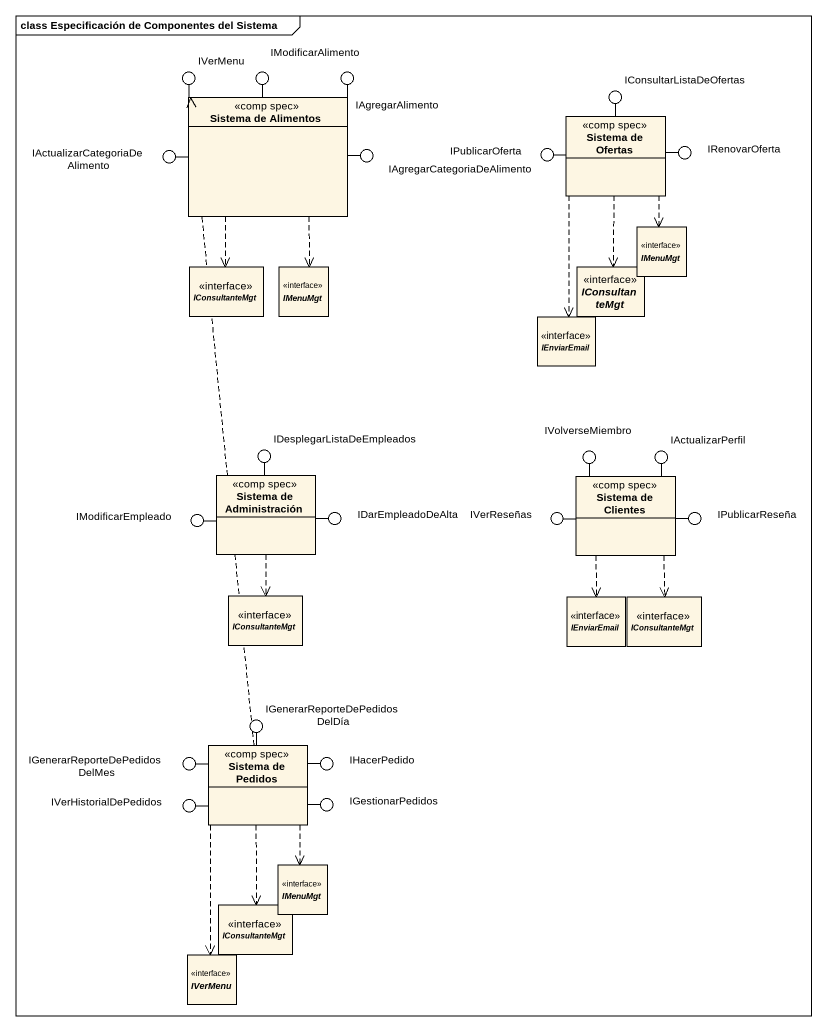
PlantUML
@startuml
mainframe class Especificación de Componentes del Sistema
allowmixing
hide circle
hide empty members
() IVerMenu
() IModificarAlimento
() IAgregarAlimento
class "Sistema de Alimentos" as Sistema_de_Alimentos <<comp spec>>
() IConsultarListaDeOfertas
() "IActualizarCategoriaDeAlimento" as IActualizarCategoriaDeAlimen
() IAgregarCategoriaDeAlimento
() IPublicarOferta
class "Sistema de Ofertas" as Sistema_de_Ofertas <<comp spec>>
() IRenovarOferta
interface IMenuMgt
interface IConsultanteMgt
interface "IMenuMgt" as IMenuMgt_2
interface "IConsultanteMgt" as IConsultanteMgt_2
interface IEnviarEmail
() IDesplegarListaDeEmpleados
() IVolverseMiembro
() IActualizarPerfil
class "Sistema de Administración" as Sistema_de_Administración <<comp spec>>
() IDarEmpleadoDeAlta
() IVerReseñas
class "Sistema de Clientes" as Sistema_de_Clientes <<comp spec>>
() IPublicarReseña
() IModificarEmpleado
interface "IConsultanteMgt" as IConsultanteMgt_3
interface "IEnviarEmail" as IEnviarEmail_2
interface "IConsultanteMgt" as IConsultanteMgt_4
() "IGenerarReporteDePedidosDelDía" as IGenerarReporteDePedidosDelD
() "IGenerarReporteDePedidosDelMes" as IGenerarReporteDePedidosDelM
class "Sistema de Pedidos" as Sistema_de_Pedidos <<comp spec>>
() IHacerPedido
() IVerHistorialDePedidos
() IGestionarPedidos
interface "IMenuMgt" as IMenuMgt_3
interface "IConsultanteMgt" as IConsultanteMgt_5
interface "IVerMenu" as IVerMenu_2
Sistema_de_Alimentos -up- IVerMenu
Sistema_de_Alimentos -up- IModificarAlimento
Sistema_de_Alimentos -up- IAgregarAlimento
Sistema_de_Ofertas -up- IConsultarListaDeOfertas
Sistema_de_Alimentos -left- IActualizarCategoriaDeAlimen
Sistema_de_Alimentos -right- IAgregarCategoriaDeAlimento
Sistema_de_Ofertas -left- IPublicarOferta
Sistema_de_Ofertas -right- IRenovarOferta
Sistema_de_Administración -up- IDesplegarListaDeEmpleados
Sistema_de_Clientes -up- IVolverseMiembro
Sistema_de_Clientes -up- IActualizarPerfil
Sistema_de_Administración -right- IDarEmpleadoDeAlta
Sistema_de_Clientes -left- IVerReseñas
Sistema_de_Clientes -right- IPublicarReseña
Sistema_de_Administración -left- IModificarEmpleado
Sistema_de_Pedidos -up- IGenerarReporteDePedidosDelD
Sistema_de_Pedidos -left- IGenerarReporteDePedidosDelM
Sistema_de_Pedidos -right- IHacerPedido
Sistema_de_Pedidos -left- IVerHistorialDePedidos
Sistema_de_Pedidos -right- IGestionarPedidos
Sistema_de_Alimentos ..> IConsultanteMgt
Sistema_de_Alimentos ..> IMenuMgt_2
Sistema_de_Ofertas ..> IMenuMgt
Sistema_de_Ofertas ..> IConsultanteMgt_2
Sistema_de_Ofertas ..> IEnviarEmail
Sistema_de_Administración ..> IConsultanteMgt_3
Sistema_de_Clientes ..> IEnviarEmail_2
Sistema_de_Clientes ..> IConsultanteMgt_4
Sistema_de_Pedidos .up.> IVerMenu
Sistema_de_Pedidos ..> IMenuMgt_3
Sistema_de_Pedidos ..> IConsultanteMgt_5
Sistema_de_Pedidos ..> IVerMenu_2
@enduml
